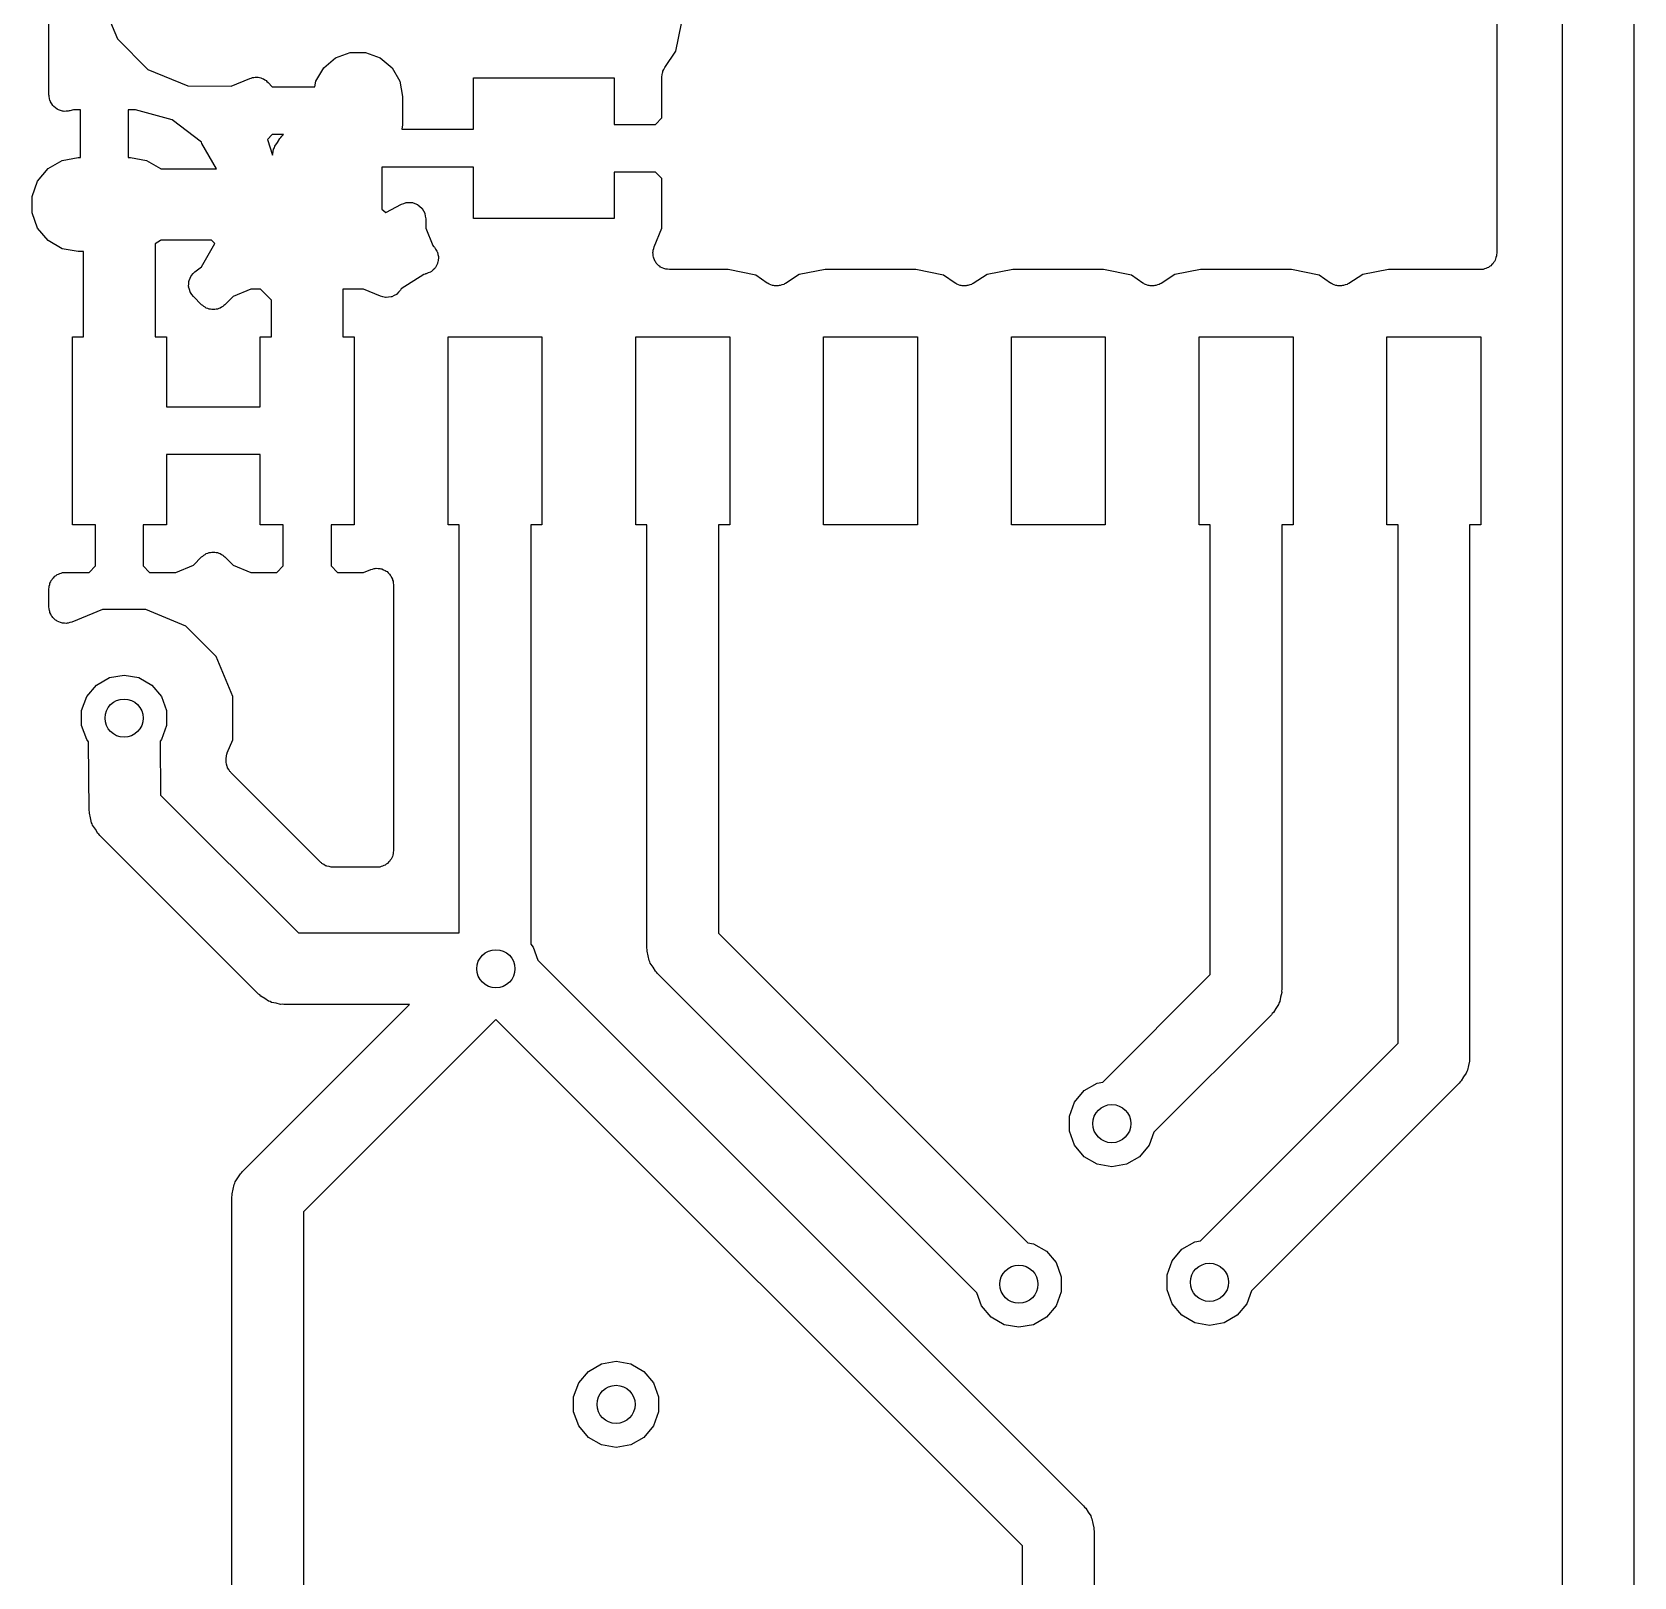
# Model space of a CAD drawing. Extents: x 91.5 to 190, y -113.6 to -60.2.
# Drawn here: x 91.51 to 108.57, y -92.98 to -76.52 of the extents above; entities that cross this region are included whole.
import ezdxf

# ---------------------------------------------------------------- set-up
doc = ezdxf.new("R2010")
doc.units = 0
doc.header["$MEASUREMENT"] = 0
doc.layers.add('BLACK', color=7, linetype='CONTINUOUS')

msp = doc.modelspace()

# ---------------------------------------------------------------- linework, layer by layer
at = {"layer": 'Black'}
for p, q in [((108.571, -71.13), (108.571, -95.8422)), ((107.809, -96), (107.809, -71.2878)), ((107.109, -71.6505), (107.109, -78.8773)), ((91.69, -77.1929), (91.69, -72.5271)), ((92.2426, -76.1692), (92.4184, -76.5946)), ((98.3674, -76.7276), (98.4272, -76.4324)), ((92.4184, -76.5946), (92.7436, -76.9205)), ((94.7425, -76.7963), (94.8975, -76.7398)), ((94.8975, -76.7398), (95.0625, -76.7398)), ((95.0625, -76.7398), (95.2175, -76.7963)), ((98.2486, -76.9015), (98.3674, -76.7276)), ((92.7436, -76.9205), (93.1688, -77.097)), ((94.5336, -77.0452), (94.6161, -76.9023)), ((94.6161, -76.9023), (94.7425, -76.7963)), ((95.2175, -76.7963), (95.3439, -76.9023)), ((95.3439, -76.9023), (95.4264, -77.0452)), ((98.2271, -76.949), (98.2286, -76.9404)), ((98.2286, -76.9404), (98.2396, -76.9214)), ((98.2396, -76.9214), (98.2486, -76.9015)), ((93.1688, -77.097), (93.6292, -77.0974)), ((93.6292, -77.0974), (93.8275, -77.0155)), ((93.8275, -77.0155), (93.8423, -77.0122)), ((93.8423, -77.0122), (93.8562, -77.0064)), ((93.8562, -77.0064), (93.8718, -77.0057)), ((93.8718, -77.0057), (93.887, -77.0023)), ((93.887, -77.0023), (93.902, -77.0043)), ((93.902, -77.0043), (93.9171, -77.0036)), ((93.9171, -77.0036), (93.932, -77.0083)), ((93.932, -77.0083), (93.9474, -77.0103)), ((93.9474, -77.0103), (93.9608, -77.0173)), ((93.9608, -77.0173), (93.9753, -77.0219)), ((93.9753, -77.0219), (93.9877, -77.0313)), ((93.9877, -77.0313), (94.0015, -77.0385)), ((94.0015, -77.0385), (94.0117, -77.0497)), ((94.0117, -77.0497), (94.0237, -77.0589)), ((94.0237, -77.0589), (94.067, -77.106)), ((94.067, -77.106), (94.5229, -77.106)), ((94.5229, -77.106), (94.5336, -77.0452)), ((95.4264, -77.0452), (95.455, -77.2076)), ((96.21, -77.5568), (96.21, -77.01)), ((96.21, -77.01), (97.71, -77.01)), ((97.71, -77.01), (97.71, -77.506)), ((98.218, -77.0005), (98.2218, -76.9789)), ((98.218, -77.4379), (98.218, -77.0005)), ((98.2218, -76.9789), (98.2235, -76.957)), ((98.2235, -76.957), (98.2271, -76.949)), ((91.6914, -77.2006), (91.69, -77.1929)), ((91.6907, -77.2083), (91.6914, -77.2006)), ((91.6966, -77.2304), (91.6907, -77.2083)), ((91.7006, -77.2529), (91.6966, -77.2304)), ((91.7045, -77.2597), (91.7006, -77.2529)), ((91.7065, -77.2672), (91.7045, -77.2597)), ((91.7196, -77.2859), (91.7065, -77.2672)), ((91.7311, -77.3057), (91.7196, -77.2859)), ((95.455, -77.2076), (95.455, -77.5124)), ((91.737, -77.3107), (91.7311, -77.3057)), ((91.7415, -77.3171), (91.737, -77.3107)), ((91.7602, -77.3302), (91.7415, -77.3171)), ((91.7777, -77.3449), (91.7602, -77.3302)), ((91.7851, -77.3475), (91.7777, -77.3449)), ((91.7915, -77.352), (91.7851, -77.3475)), ((91.8135, -77.3579), (91.7915, -77.352)), ((91.835, -77.3657), (91.8135, -77.3579)), ((91.8428, -77.3657), (91.835, -77.3657)), ((91.8503, -77.3677), (91.8428, -77.3657)), ((91.8731, -77.3657), (91.8503, -77.3677)), ((91.896, -77.3657), (91.8731, -77.3657)), ((91.9033, -77.3631), (91.896, -77.3657)), ((91.9111, -77.3624), (91.9033, -77.3631)), ((91.9497, -77.352), (91.9111, -77.3624)), ((92.026, -77.352), (91.9497, -77.352)), ((92.026, -77.86), (92.026, -77.352)), ((92.534, -77.352), (92.534, -77.86)), ((92.6103, -77.352), (92.534, -77.352)), ((93.0012, -77.4571), (92.6103, -77.352)), ((93.3127, -77.6965), (93.0012, -77.4571)), ((98.1499, -77.506), (98.218, -77.4379)), ((94.067, -77.614), (94.019, -77.6662)), ((94.1872, -77.614), (94.067, -77.614)), ((94.1706, -77.6306), (94.1872, -77.614)), ((95.455, -77.5124), (95.4472, -77.5568)), ((95.4472, -77.5568), (96.21, -77.5568)), ((97.71, -77.506), (98.1499, -77.506)), ((93.3197, -77.7086), (93.3127, -77.6965)), ((93.4755, -77.979), (93.3197, -77.7086)), ((94.019, -77.6662), (94.0693, -77.8336)), ((94.0733, -77.8187), (94.082, -77.7697)), ((94.082, -77.7697), (94.0904, -77.7552)), ((94.0904, -77.7552), (94.0947, -77.739)), ((94.0947, -77.739), (94.1232, -77.6982)), ((94.1232, -77.6982), (94.1481, -77.6551)), ((94.1481, -77.6551), (94.161, -77.6443)), ((94.161, -77.6443), (94.1706, -77.6306)), ((91.6806, -77.977), (91.831, -77.8902)), ((91.831, -77.8902), (92.002, -77.86)), ((92.002, -77.86), (92.026, -77.86)), ((92.534, -77.86), (92.558, -77.86)), ((92.558, -77.86), (92.729, -77.8902)), ((92.729, -77.8902), (92.8794, -77.977)), ((94.0693, -77.8336), (94.0733, -77.8187)), ((96.21, -77.9632), (95.234, -77.9632)), ((95.234, -77.9632), (95.234, -78.4105)), ((96.21, -78.51), (96.21, -77.9632)), ((91.5096, -78.2732), (91.569, -78.11)), ((91.569, -78.11), (91.6806, -77.977)), ((92.8794, -77.977), (92.8811, -77.979)), ((92.8811, -77.979), (93.4755, -77.979)), ((98.1499, -78.014), (97.71, -78.014)), ((97.71, -78.014), (97.71, -78.51)), ((98.218, -78.0821), (98.1499, -78.014)), ((98.218, -78.611), (98.218, -78.0821)), ((91.5096, -78.4468), (91.5096, -78.2732)), ((91.569, -78.61), (91.5096, -78.4468)), ((95.234, -78.4105), (95.2779, -78.4458)), ((95.2779, -78.4458), (95.4434, -78.3568)), ((95.4434, -78.3568), (95.4698, -78.3481)), ((95.4698, -78.3481), (95.496, -78.3385)), ((95.496, -78.3385), (95.4987, -78.3385)), ((95.4987, -78.3385), (95.5012, -78.3377)), ((95.5012, -78.3377), (95.5291, -78.3385)), ((95.5291, -78.3385), (95.557, -78.3385)), ((95.557, -78.3385), (95.5595, -78.3394)), ((95.5595, -78.3394), (95.5622, -78.3395)), ((95.5622, -78.3395), (95.5881, -78.3498)), ((95.5881, -78.3498), (95.6142, -78.3594)), ((95.6142, -78.3594), (95.6163, -78.3611)), ((95.6163, -78.3611), (95.6188, -78.3621)), ((95.6188, -78.3621), (95.6396, -78.3806)), ((95.6396, -78.3806), (95.6609, -78.3986)), ((95.6609, -78.3986), (95.6623, -78.4009)), ((95.6623, -78.4009), (95.6643, -78.4027)), ((95.6643, -78.4027), (95.6775, -78.4272)), ((95.6775, -78.4272), (95.6914, -78.4513)), ((95.6914, -78.4513), (95.6919, -78.454)), ((95.6919, -78.454), (95.6931, -78.4563)), ((95.6931, -78.4563), (95.6972, -78.4839)), ((91.6806, -78.743), (91.569, -78.61)), ((95.6972, -78.4839), (95.702, -78.5114)), ((95.702, -78.5114), (95.702, -78.611)), ((95.702, -78.611), (95.7793, -78.7978)), ((97.71, -78.51), (96.21, -78.51)), ((98.1355, -78.8102), (98.218, -78.611)), ((91.831, -78.8298), (91.6806, -78.743)), ((92.8794, -78.743), (92.821, -78.7767)), ((92.821, -78.7767), (92.821, -79.77)), ((92.8811, -78.741), (92.8794, -78.743)), ((93.4222, -78.741), (92.8811, -78.741)), ((93.3127, -79.0235), (93.456, -78.7748)), ((93.456, -78.7748), (93.4222, -78.741)), ((95.7793, -78.7978), (95.787, -78.8054)), ((95.787, -78.8054), (95.7908, -78.8109)), ((95.7908, -78.8109), (95.796, -78.8151)), ((95.796, -78.8151), (95.8082, -78.8357)), ((98.1314, -78.8289), (98.1355, -78.8102)), ((92.002, -78.86), (91.831, -78.8298)), ((92.059, -78.86), (92.002, -78.86)), ((92.059, -79.77), (92.059, -78.86)), ((95.8082, -78.8357), (95.8219, -78.8553)), ((95.8285, -78.9876), (95.8167, -79.0085)), ((95.8219, -78.8553), (95.8237, -78.8618)), ((95.8237, -78.8618), (95.8271, -78.8676)), ((95.8271, -78.8676), (95.8315, -78.8911)), ((95.8296, -78.981), (95.8285, -78.9876)), ((95.8324, -78.9749), (95.8296, -78.981)), ((95.8315, -78.8911), (95.8377, -78.9142)), ((95.8345, -78.9511), (95.8324, -78.9749)), ((95.8384, -78.9275), (95.8345, -78.9511)), ((95.8377, -78.9142), (95.8371, -78.9209)), ((95.8371, -78.9209), (95.8384, -78.9275)), ((98.1223, -78.8697), (98.1248, -78.8584)), ((98.1248, -78.8887), (98.1223, -78.8697)), ((98.1248, -78.8469), (98.1314, -78.8289)), ((98.1248, -78.8584), (98.1248, -78.8469)), ((98.1248, -78.9078), (98.1248, -78.8887)), ((98.1288, -78.9187), (98.1248, -78.9078)), ((98.1303, -78.9301), (98.1288, -78.9187)), ((98.1391, -78.9471), (98.1303, -78.9301)), ((98.1457, -78.9651), (98.1391, -78.9471)), ((98.1531, -78.9739), (98.1457, -78.9651)), ((98.1584, -78.9842), (98.1531, -78.9739)), ((98.1725, -78.9971), (98.1584, -78.9842)), ((107.068, -78.9902), (107.056, -79)), ((107.076, -78.9769), (107.068, -78.9902)), ((107.085, -78.9651), (107.076, -78.9769)), ((107.091, -78.9507), (107.085, -78.9651)), ((107.098, -78.9374), (107.091, -78.9507)), ((107.101, -78.9223), (107.098, -78.9374)), ((107.106, -78.9078), (107.101, -78.9223)), ((107.109, -78.8773), (107.106, -78.8925)), ((107.106, -78.8925), (107.106, -78.9078)), ((93.1821, -79.1695), (93.1933, -79.1454)), ((93.1933, -79.1454), (93.2035, -79.1208)), ((93.2035, -79.1208), (93.2062, -79.1179)), ((93.2062, -79.1179), (93.2078, -79.1143)), ((93.2078, -79.1143), (93.2267, -79.0955)), ((93.2267, -79.0955), (93.2446, -79.0758)), ((93.2446, -79.0758), (93.3127, -79.0235)), ((95.6817, -79.1045), (95.4424, -79.2585)), ((95.6953, -79.102), (95.6817, -79.1045)), ((95.7016, -79.0996), (95.6953, -79.102)), ((95.7083, -79.099), (95.7016, -79.0996)), ((95.73, -79.0889), (95.7083, -79.099)), ((95.7524, -79.0805), (95.73, -79.0889)), ((95.7575, -79.0761), (95.7524, -79.0805)), ((95.7635, -79.0733), (95.7575, -79.0761)), ((95.7805, -79.0563), (95.7635, -79.0733)), ((95.7986, -79.0408), (95.7805, -79.0563)), ((95.8019, -79.0349), (95.7986, -79.0408)), ((95.8066, -79.0302), (95.8019, -79.0349)), ((95.8167, -79.0085), (95.8066, -79.0302)), ((98.1848, -79.0118), (98.1725, -78.9971)), ((98.1948, -79.0176), (98.1848, -79.0118)), ((98.2034, -79.0254), (98.1948, -79.0176)), ((98.2211, -79.0327), (98.2034, -79.0254)), ((98.2376, -79.0423), (98.2211, -79.0327)), ((98.249, -79.0443), (98.2376, -79.0423)), ((98.2597, -79.0487), (98.249, -79.0443)), ((98.2788, -79.0495), (98.2597, -79.0487)), ((98.2977, -79.0528), (98.2788, -79.0495)), ((98.9224, -79.0528), (98.2977, -79.0528)), ((99.2176, -79.1126), (98.9224, -79.0528)), ((99.3405, -79.1966), (99.2176, -79.1126)), ((99.6817, -79.1045), (99.5345, -79.1993)), ((99.9564, -79.0528), (99.6817, -79.1045)), ((100.922, -79.0528), (99.9564, -79.0528)), ((101.218, -79.1126), (100.922, -79.0528)), ((101.34, -79.1966), (101.218, -79.1126)), ((101.682, -79.1045), (101.534, -79.1993)), ((101.956, -79.0528), (101.682, -79.1045)), ((102.922, -79.0528), (101.956, -79.0528)), ((103.218, -79.1126), (102.922, -79.0528)), ((103.34, -79.1966), (103.218, -79.1126)), ((103.682, -79.1045), (103.534, -79.1993)), ((103.956, -79.0528), (103.682, -79.1045)), ((104.922, -79.0528), (103.956, -79.0528)), ((105.218, -79.1126), (104.922, -79.0528)), ((105.34, -79.1966), (105.218, -79.1126)), ((105.682, -79.1045), (105.534, -79.1993)), ((105.956, -79.0528), (105.682, -79.1045)), ((106.933, -79.0528), (105.956, -79.0528)), ((106.949, -79.0502), (106.933, -79.0528)), ((106.964, -79.0502), (106.949, -79.0502)), ((106.978, -79.0449), (106.964, -79.0502)), ((106.994, -79.0423), (106.978, -79.0449)), ((107.007, -79.0346), (106.994, -79.0423)), ((107.021, -79.0293), (107.007, -79.0346)), ((107.033, -79.0195), (107.021, -79.0293)), ((107.046, -79.0118), (107.033, -79.0195)), ((107.056, -79), (107.046, -79.0118)), ((93.1768, -79.2303), (93.1791, -79.2037)), ((93.1778, -79.2341), (93.1768, -79.2303)), ((93.1776, -79.238), (93.1778, -79.2341)), ((93.1856, -79.2634), (93.1776, -79.238)), ((93.1791, -79.2037), (93.1802, -79.1771)), ((93.1802, -79.1771), (93.1817, -79.1735)), ((93.1817, -79.1735), (93.1821, -79.1695)), ((93.1925, -79.2891), (93.1856, -79.2634)), ((93.1948, -79.2924), (93.1925, -79.2891)), ((93.196, -79.2961), (93.1948, -79.2924)), ((93.2122, -79.3173), (93.196, -79.2961)), ((93.2275, -79.3391), (93.2122, -79.3173)), ((93.839, -79.262), (93.6522, -79.3393)), ((93.9432, -79.262), (93.839, -79.262)), ((94.059, -79.3778), (93.9432, -79.262)), ((95.041, -79.262), (94.821, -79.262)), ((94.821, -79.262), (94.821, -79.77)), ((95.2204, -79.3363), (95.041, -79.262)), ((95.3648, -79.3287), (95.3403, -79.3415)), ((95.3898, -79.3167), (95.3648, -79.3287)), ((95.3918, -79.3147), (95.3898, -79.3167)), ((95.3944, -79.3134), (95.3918, -79.3147)), ((95.4131, -79.293), (95.3944, -79.3134)), ((95.4324, -79.2731), (95.4131, -79.293)), ((95.4424, -79.2585), (95.4324, -79.2731)), ((99.3505, -79.2011), (99.3405, -79.1966)), ((99.3592, -79.2077), (99.3505, -79.2011)), ((99.378, -79.2136), (99.3592, -79.2077)), ((99.396, -79.2217), (99.378, -79.2136)), ((99.4069, -79.2225), (99.396, -79.2217)), ((99.4174, -79.2258), (99.4069, -79.2225)), ((99.4371, -79.2248), (99.4174, -79.2258)), ((99.4568, -79.2263), (99.4371, -79.2248)), ((99.4673, -79.2234), (99.4568, -79.2263)), ((99.4783, -79.2228), (99.4673, -79.2234)), ((99.4965, -79.2152), (99.4783, -79.2228)), ((99.5155, -79.2099), (99.4965, -79.2152)), ((99.5244, -79.2035), (99.5155, -79.2099)), ((99.5345, -79.1993), (99.5244, -79.2035)), ((101.35, -79.2011), (101.34, -79.1966)), ((101.359, -79.2077), (101.35, -79.2011)), ((101.378, -79.2136), (101.359, -79.2077)), ((101.396, -79.2217), (101.378, -79.2136)), ((101.407, -79.2225), (101.396, -79.2217)), ((101.417, -79.2258), (101.407, -79.2225)), ((101.437, -79.2248), (101.417, -79.2258)), ((101.457, -79.2263), (101.437, -79.2248)), ((101.467, -79.2234), (101.457, -79.2263)), ((101.478, -79.2228), (101.467, -79.2234)), ((101.496, -79.2152), (101.478, -79.2228)), ((101.515, -79.2099), (101.496, -79.2152)), ((101.524, -79.2035), (101.515, -79.2099)), ((101.534, -79.1993), (101.524, -79.2035)), ((103.35, -79.2011), (103.34, -79.1966)), ((103.359, -79.2077), (103.35, -79.2011)), ((103.378, -79.2136), (103.359, -79.2077)), ((103.396, -79.2217), (103.378, -79.2136)), ((103.407, -79.2225), (103.396, -79.2217)), ((103.417, -79.2258), (103.407, -79.2225)), ((103.437, -79.2248), (103.417, -79.2258)), ((103.457, -79.2263), (103.437, -79.2248)), ((103.467, -79.2234), (103.457, -79.2263)), ((103.478, -79.2228), (103.467, -79.2234)), ((103.496, -79.2152), (103.478, -79.2228)), ((103.515, -79.2099), (103.496, -79.2152)), ((103.524, -79.2035), (103.515, -79.2099)), ((103.534, -79.1993), (103.524, -79.2035)), ((105.35, -79.2011), (105.34, -79.1966)), ((105.359, -79.2077), (105.35, -79.2011)), ((105.378, -79.2136), (105.359, -79.2077)), ((105.396, -79.2217), (105.378, -79.2136)), ((105.407, -79.2225), (105.396, -79.2217)), ((105.417, -79.2258), (105.407, -79.2225)), ((105.437, -79.2248), (105.417, -79.2258)), ((105.457, -79.2263), (105.437, -79.2248)), ((105.467, -79.2234), (105.457, -79.2263)), ((105.478, -79.2228), (105.467, -79.2234)), ((105.496, -79.2152), (105.478, -79.2228)), ((105.515, -79.2099), (105.496, -79.2152)), ((105.524, -79.2035), (105.515, -79.2099)), ((105.534, -79.1993), (105.524, -79.2035)), ((93.3159, -79.4275), (93.2275, -79.3391)), ((93.3285, -79.4363), (93.3159, -79.4275)), ((93.3393, -79.4471), (93.3285, -79.4363)), ((93.3533, -79.4536), (93.3393, -79.4471)), ((93.3658, -79.4624), (93.3533, -79.4536)), ((93.3807, -79.4664), (93.3658, -79.4624)), ((93.3946, -79.4729), (93.3807, -79.4664)), ((93.4099, -79.4742), (93.3946, -79.4729)), ((93.4247, -79.4782), (93.4099, -79.4742)), ((93.44, -79.4769), (93.4247, -79.4782)), ((93.4553, -79.4782), (93.44, -79.4769)), ((93.4701, -79.4742), (93.4553, -79.4782)), ((93.4854, -79.4729), (93.4701, -79.4742)), ((93.4993, -79.4664), (93.4854, -79.4729)), ((93.5142, -79.4624), (93.4993, -79.4664)), ((93.5267, -79.4536), (93.5142, -79.4624)), ((93.5407, -79.4471), (93.5267, -79.4536)), ((93.5515, -79.4363), (93.5407, -79.4471)), ((93.5641, -79.4275), (93.5515, -79.4363)), ((93.6522, -79.3393), (93.5641, -79.4275)), ((94.059, -79.77), (94.059, -79.3778)), ((95.2474, -79.3423), (95.2204, -79.3363)), ((95.2742, -79.3491), (95.2474, -79.3423)), ((95.2771, -79.3488), (95.2742, -79.3491)), ((95.2799, -79.3495), (95.2771, -79.3488)), ((95.3073, -79.3459), (95.2799, -79.3495)), ((95.3349, -79.3431), (95.3073, -79.3459)), ((95.3375, -79.3419), (95.3349, -79.3431)), ((95.3403, -79.3415), (95.3375, -79.3419)), ((91.94, -81.77), (91.94, -79.77)), ((91.94, -79.77), (92.059, -79.77)), ((92.821, -79.77), (92.94, -79.77)), ((92.94, -79.77), (92.94, -80.516)), ((93.94, -80.516), (93.94, -79.77)), ((93.94, -79.77), (94.059, -79.77)), ((94.821, -79.77), (94.94, -79.77)), ((94.94, -79.77), (94.94, -81.77)), ((95.94, -81.77), (95.94, -79.77)), ((95.94, -79.77), (96.94, -79.77)), ((96.94, -79.77), (96.94, -81.77)), ((97.94, -81.77), (97.94, -79.77)), ((97.94, -79.77), (98.94, -79.77)), ((98.94, -79.77), (98.94, -81.77)), ((99.94, -81.77), (99.94, -79.77)), ((99.94, -79.77), (100.94, -79.77)), ((100.94, -79.77), (100.94, -81.77)), ((101.94, -81.77), (101.94, -79.77)), ((101.94, -79.77), (102.94, -79.77)), ((102.94, -79.77), (102.94, -81.77)), ((103.94, -81.77), (103.94, -79.77)), ((103.94, -79.77), (104.94, -79.77)), ((104.94, -79.77), (104.94, -81.77)), ((105.94, -81.77), (105.94, -79.77)), ((105.94, -79.77), (106.94, -79.77)), ((106.94, -79.77), (106.94, -81.77)), ((92.94, -80.516), (93.94, -80.516)), ((92.94, -81.024), (92.94, -81.77)), ((93.94, -81.024), (92.94, -81.024)), ((93.94, -81.77), (93.94, -81.024)), ((92.186, -81.77), (91.94, -81.77)), ((92.186, -82.2099), (92.186, -81.77)), ((92.94, -81.77), (92.694, -81.77)), ((92.694, -81.77), (92.694, -82.2099)), ((94.186, -81.77), (93.94, -81.77)), ((94.186, -82.2099), (94.186, -81.77)), ((94.94, -81.77), (94.694, -81.77)), ((94.694, -81.77), (94.694, -82.2099)), ((96.059, -81.77), (95.94, -81.77)), ((96.059, -86.119), (96.059, -81.77)), ((96.94, -81.77), (96.821, -81.77)), ((96.821, -81.77), (96.821, -86.239)), ((98.059, -81.77), (97.94, -81.77)), ((98.059, -86.28), (98.059, -81.77)), ((98.94, -81.77), (98.821, -81.77)), ((98.821, -81.77), (98.821, -86.1222)), ((100.94, -81.77), (99.94, -81.77)), ((102.94, -81.77), (101.94, -81.77)), ((104.059, -81.77), (103.94, -81.77)), ((104.059, -86.5622), (104.059, -81.77)), ((104.94, -81.77), (104.821, -81.77)), ((104.821, -81.77), (104.821, -86.72)), ((106.059, -81.77), (105.94, -81.77)), ((106.059, -87.2922), (106.059, -81.77)), ((106.94, -81.77), (106.821, -81.77)), ((106.821, -81.77), (106.821, -87.45)), ((93.4099, -82.0658), (93.4247, -82.0618)), ((93.4247, -82.0618), (93.44, -82.0631)), ((93.44, -82.0631), (93.4553, -82.0618)), ((93.4553, -82.0618), (93.4701, -82.0658)), ((92.1179, -82.278), (92.186, -82.2099)), ((92.694, -82.2099), (92.7621, -82.278)), ((93.041, -82.278), (93.2278, -82.2007)), ((93.2278, -82.2007), (93.3159, -82.1125)), ((93.3159, -82.1125), (93.3285, -82.1037)), ((93.3285, -82.1037), (93.3393, -82.0929)), ((93.3393, -82.0929), (93.3533, -82.0864)), ((93.3533, -82.0864), (93.3658, -82.0776)), ((93.3658, -82.0776), (93.3807, -82.0736)), ((93.3807, -82.0736), (93.3946, -82.0671)), ((93.3946, -82.0671), (93.4099, -82.0658)), ((93.4701, -82.0658), (93.4854, -82.0671)), ((93.4854, -82.0671), (93.4993, -82.0736)), ((93.4993, -82.0736), (93.5142, -82.0776)), ((93.5142, -82.0776), (93.5267, -82.0864)), ((93.5267, -82.0864), (93.5407, -82.0929)), ((93.5407, -82.0929), (93.5515, -82.1037)), ((93.5515, -82.1037), (93.5641, -82.1125)), ((93.5641, -82.1125), (93.6522, -82.2007)), ((93.6522, -82.2007), (93.839, -82.278)), ((94.1179, -82.278), (94.186, -82.2099)), ((94.694, -82.2099), (94.7621, -82.278)), ((95.1646, -82.2361), (95.1758, -82.2336)), ((95.1758, -82.2336), (95.1948, -82.2361)), ((91.6979, -82.4086), (91.7006, -82.3935)), ((91.7006, -82.3935), (91.7083, -82.3802)), ((91.7083, -82.3802), (91.7135, -82.3657)), ((91.7135, -82.3657), (91.7234, -82.354)), ((91.7234, -82.354), (91.7311, -82.3407)), ((91.7311, -82.3407), (91.7428, -82.3308)), ((91.7428, -82.3308), (91.7527, -82.3191)), ((91.7527, -82.3191), (91.766, -82.3114)), ((91.766, -82.3114), (91.7777, -82.3015)), ((91.7777, -82.3015), (91.7922, -82.2963)), ((91.7922, -82.2963), (91.8055, -82.2886)), ((91.8055, -82.2886), (91.8206, -82.2859)), ((91.8206, -82.2859), (91.835, -82.2807)), ((91.835, -82.2807), (91.8504, -82.2807)), ((91.8504, -82.2807), (91.8655, -82.278)), ((91.8655, -82.278), (92.1179, -82.278)), ((92.7621, -82.278), (93.041, -82.278)), ((93.839, -82.278), (94.1179, -82.278)), ((94.7621, -82.278), (95.041, -82.278)), ((95.041, -82.278), (95.1163, -82.2468)), ((95.1163, -82.2468), (95.135, -82.2427)), ((95.135, -82.2427), (95.153, -82.2361)), ((95.153, -82.2361), (95.1646, -82.2361)), ((95.1948, -82.2361), (95.214, -82.2361)), ((95.214, -82.2361), (95.2248, -82.2401)), ((95.2248, -82.2401), (95.2363, -82.2416)), ((95.2363, -82.2416), (95.2533, -82.2504)), ((95.2533, -82.2504), (95.2712, -82.257)), ((95.2712, -82.257), (95.2801, -82.2644)), ((95.2801, -82.2644), (95.2903, -82.2697)), ((95.2903, -82.2697), (95.3033, -82.2838)), ((95.3033, -82.2838), (95.3179, -82.2961)), ((95.3179, -82.2961), (95.3237, -82.3061)), ((95.3237, -82.3061), (95.3315, -82.3147)), ((95.3315, -82.3147), (95.3388, -82.3323)), ((95.3388, -82.3323), (95.3484, -82.3489)), ((95.3484, -82.3489), (95.3504, -82.3603)), ((95.3504, -82.3603), (95.3548, -82.371)), ((95.3548, -82.371), (95.3557, -82.3901)), ((95.3557, -82.3901), (95.359, -82.409)), ((91.69, -82.4535), (91.6927, -82.4384)), ((91.69, -82.6461), (91.69, -82.4535)), ((91.6927, -82.423), (91.6979, -82.4086)), ((91.6927, -82.4384), (91.6927, -82.423)), ((95.359, -82.409), (95.359, -85.2435)), ((91.6933, -82.6648), (91.69, -82.6461)), ((91.6941, -82.6839), (91.6933, -82.6648)), ((91.6986, -82.6946), (91.6941, -82.6839)), ((91.7006, -82.7061), (91.6986, -82.6946)), ((91.7101, -82.7226), (91.7006, -82.7061)), ((91.7174, -82.7402), (91.7101, -82.7226)), ((91.7252, -82.7488), (91.7174, -82.7402)), ((92.2608, -82.6726), (91.9325, -82.8083)), ((92.7212, -82.673), (92.2608, -82.6726)), ((93.1464, -82.8495), (92.7212, -82.673)), ((91.7311, -82.7589), (91.7252, -82.7488)), ((91.7457, -82.7711), (91.7311, -82.7589)), ((91.7585, -82.7852), (91.7457, -82.7711)), ((91.7688, -82.7906), (91.7585, -82.7852)), ((91.7777, -82.798), (91.7688, -82.7906)), ((91.7957, -82.8046), (91.7777, -82.798)), ((91.8126, -82.8134), (91.7957, -82.8046)), ((91.8241, -82.8149), (91.8126, -82.8134)), ((91.835, -82.8189), (91.8241, -82.8149)), ((91.8541, -82.8189), (91.835, -82.8189)), ((91.873, -82.8214), (91.8541, -82.8189)), ((91.8844, -82.8189), (91.873, -82.8214)), ((91.896, -82.8189), (91.8844, -82.8189)), ((91.9139, -82.8124), (91.896, -82.8189)), ((91.9325, -82.8083), (91.9139, -82.8124)), ((93.4716, -83.1754), (93.1464, -82.8495)), ((93.6474, -83.6008), (93.4716, -83.1754)), ((92.195, -83.4784), (92.333, -83.3987)), ((92.333, -83.3987), (92.49, -83.3711)), ((92.49, -83.3711), (92.647, -83.3987)), ((92.647, -83.3987), (92.785, -83.4784)), ((92.038, -83.7503), (92.0925, -83.6005)), ((92.0925, -83.6005), (92.195, -83.4784)), ((92.785, -83.4784), (92.8875, -83.6005)), ((92.8875, -83.6005), (92.942, -83.7503)), ((93.647, -84.0612), (93.6474, -83.6008)), ((92.038, -83.9097), (92.038, -83.7503)), ((92.942, -83.7503), (92.942, -83.9097)), ((92.0925, -84.0595), (92.038, -83.9097)), ((92.942, -83.9097), (92.8875, -84.0595)), ((92.1116, -84.0821), (92.0925, -84.0595)), ((92.119, -84.8139), (92.1116, -84.0821)), ((92.8875, -84.0595), (92.8735, -84.0761)), ((92.8735, -84.0761), (92.8794, -84.6506)), ((93.589, -84.201), (93.647, -84.0612)), ((93.5755, -84.2701), (93.5763, -84.2653)), ((93.5757, -84.286), (93.5755, -84.2701)), ((93.5757, -84.2605), (93.5813, -84.2353)), ((93.5763, -84.2653), (93.5757, -84.2605)), ((93.5813, -84.2353), (93.5855, -84.2099)), ((93.5855, -84.2099), (93.5879, -84.2057)), ((93.5879, -84.2057), (93.589, -84.201)), ((93.577, -84.2927), (93.5757, -84.286)), ((93.5764, -84.2995), (93.577, -84.2927)), ((93.5825, -84.3225), (93.5764, -84.2995)), ((93.5869, -84.3459), (93.5825, -84.3225)), ((93.5904, -84.3518), (93.5869, -84.3459)), ((93.5921, -84.3584), (93.5904, -84.3518)), ((93.6058, -84.3779), (93.5921, -84.3584)), ((93.6179, -84.3984), (93.6058, -84.3779)), ((93.6232, -84.4027), (93.6179, -84.3984)), ((93.6271, -84.4083), (93.6232, -84.4027)), ((94.5864, -85.3676), (93.6271, -84.4083)), ((92.8794, -84.6506), (94.3478, -86.119)), ((92.1217, -84.8284), (92.119, -84.8139)), ((92.1204, -84.8432), (92.1217, -84.8284)), ((92.1338, -84.8931), (92.1204, -84.8432)), ((92.1433, -84.944), (92.1338, -84.8931)), ((92.1509, -84.9567), (92.1433, -84.944)), ((92.1547, -84.971), (92.1509, -84.9567)), ((92.1843, -85.0134), (92.1547, -84.971)), ((92.2107, -85.0579), (92.1843, -85.0134)), ((92.2221, -85.0673), (92.2107, -85.0579)), ((92.2306, -85.0794), (92.2221, -85.0673)), ((93.9206, -86.7694), (92.2306, -85.0794)), ((95.3484, -85.3035), (95.3407, -85.3168)), ((95.3511, -85.2884), (95.3484, -85.3035)), ((95.3563, -85.274), (95.3511, -85.2884)), ((95.359, -85.2435), (95.3563, -85.2586)), ((95.3563, -85.2586), (95.3563, -85.274)), ((94.5927, -85.372), (94.5864, -85.3676)), ((94.5977, -85.3779), (94.5927, -85.372)), ((94.6175, -85.3894), (94.5977, -85.3779)), ((94.6363, -85.4026), (94.6175, -85.3894)), ((94.6437, -85.4046), (94.6363, -85.4026)), ((94.6504, -85.4084), (94.6437, -85.4046)), ((94.673, -85.4124), (94.6504, -85.4084)), ((94.6952, -85.4183), (94.673, -85.4124)), ((94.7029, -85.4177), (94.6952, -85.4183)), ((94.7105, -85.419), (94.7029, -85.4177)), ((95.1835, -85.419), (94.7105, -85.419)), ((95.1986, -85.4163), (95.1835, -85.419)), ((95.214, -85.4163), (95.1986, -85.4163)), ((95.2284, -85.4111), (95.214, -85.4163)), ((95.2435, -85.4084), (95.2284, -85.4111)), ((95.2568, -85.4007), (95.2435, -85.4084)), ((95.2712, -85.3955), (95.2568, -85.4007)), ((95.283, -85.3856), (95.2712, -85.3955)), ((95.2963, -85.3779), (95.283, -85.3856)), ((95.3062, -85.3662), (95.2963, -85.3779)), ((95.3179, -85.3563), (95.3062, -85.3662)), ((95.3256, -85.343), (95.3179, -85.3563)), ((95.3355, -85.3312), (95.3256, -85.343)), ((95.3407, -85.3168), (95.3355, -85.3312)), ((94.3478, -86.119), (96.059, -86.119)), ((98.821, -86.1222), (102.117, -89.4182)), ((96.821, -86.239), (96.8475, -86.2705)), ((96.8475, -86.2705), (96.8979, -86.4091)), ((98.0619, -86.2965), (98.059, -86.28)), ((98.0604, -86.3132), (98.0619, -86.2965)), ((98.0733, -86.3613), (98.0604, -86.3132)), ((96.8979, -86.4091), (102.709, -92.2206)), ((98.082, -86.4103), (98.0733, -86.3613)), ((98.0904, -86.4248), (98.082, -86.4103)), ((98.0947, -86.441), (98.0904, -86.4248)), ((98.1232, -86.4818), (98.0947, -86.441)), ((98.1481, -86.5249), (98.1232, -86.4818)), ((98.161, -86.5357), (98.1481, -86.5249)), ((98.1706, -86.5494), (98.161, -86.5357)), ((101.572, -89.9509), (98.1706, -86.5494)), ((102.913, -87.7082), (104.059, -86.5622)), ((93.9343, -86.779), (93.9206, -86.7694)), ((93.9451, -86.7919), (93.9343, -86.779)), ((93.9882, -86.8168), (93.9451, -86.7919)), ((94.029, -86.8453), (93.9882, -86.8168)), ((104.807, -86.8013), (104.798, -86.8503)), ((104.82, -86.7532), (104.807, -86.8013)), ((104.821, -86.72), (104.818, -86.7365)), ((104.818, -86.7365), (104.82, -86.7532)), ((93.7506, -88.6606), (95.5302, -86.881)), ((94.0452, -86.8496), (94.029, -86.8453)), ((94.0597, -86.858), (94.0452, -86.8496)), ((94.1087, -86.8667), (94.0597, -86.858)), ((94.1568, -86.8795), (94.1087, -86.8667)), ((94.1735, -86.8781), (94.1568, -86.8795)), ((94.19, -86.881), (94.1735, -86.8781)), ((95.5302, -86.881), (94.19, -86.881)), ((104.709, -86.9894), (103.458, -88.2409)), ((104.719, -86.9757), (104.709, -86.9894)), ((104.732, -86.9649), (104.719, -86.9757)), ((104.757, -86.9218), (104.732, -86.9649)), ((104.785, -86.881), (104.757, -86.9218)), ((104.79, -86.8648), (104.785, -86.881)), ((104.798, -86.8503), (104.79, -86.8648)), ((96.45, -87.0388), (94.401, -89.0878)), ((102.059, -92.6478), (96.45, -87.0388)), ((103.953, -89.3982), (106.059, -87.2922)), ((106.82, -87.4832), (106.807, -87.5313)), ((106.821, -87.45), (106.818, -87.4665)), ((106.818, -87.4665), (106.82, -87.4832)), ((106.732, -87.6949), (106.719, -87.7057)), ((106.757, -87.6518), (106.732, -87.6949)), ((106.785, -87.611), (106.757, -87.6518)), ((106.79, -87.5948), (106.785, -87.611)), ((106.798, -87.5803), (106.79, -87.5948)), ((106.807, -87.5313), (106.798, -87.5803)), ((102.613, -87.9205), (102.715, -87.7984)), ((102.715, -87.7984), (102.853, -87.7187)), ((102.853, -87.7187), (102.913, -87.7082)), ((106.709, -87.7194), (104.498, -89.9309)), ((106.719, -87.7057), (106.709, -87.7194)), ((102.558, -88.0703), (102.613, -87.9205)), ((102.558, -88.2297), (102.558, -88.0703)), ((102.613, -88.3795), (102.558, -88.2297)), ((103.458, -88.2409), (103.407, -88.3795)), ((102.715, -88.5016), (102.613, -88.3795)), ((102.853, -88.5813), (102.715, -88.5016)), ((103.305, -88.5016), (103.167, -88.5813)), ((103.407, -88.3795), (103.305, -88.5016)), ((93.7032, -88.7282), (93.7281, -88.6851)), ((93.7281, -88.6851), (93.741, -88.6743)), ((93.741, -88.6743), (93.7506, -88.6606)), ((103.01, -88.6089), (102.853, -88.5813)), ((103.167, -88.5813), (103.01, -88.6089)), ((93.6405, -88.8968), (93.6533, -88.8487)), ((93.6533, -88.8487), (93.662, -88.7997)), ((93.662, -88.7997), (93.6704, -88.7852)), ((93.6704, -88.7852), (93.6747, -88.769)), ((93.6747, -88.769), (93.7032, -88.7282)), ((93.639, -88.93), (93.6419, -88.9135)), ((93.639, -93.8222), (93.639, -88.93)), ((93.6419, -88.9135), (93.6405, -88.8968)), ((94.401, -89.0878), (94.401, -93.98)), ((103.893, -89.4087), (103.953, -89.3982)), ((102.117, -89.4182), (102.177, -89.4287)), ((102.177, -89.4287), (102.315, -89.5084)), ((102.315, -89.5084), (102.417, -89.6305)), ((103.653, -89.6105), (103.755, -89.4884)), ((103.755, -89.4884), (103.893, -89.4087)), ((102.417, -89.6305), (102.472, -89.7803)), ((103.598, -89.7603), (103.653, -89.6105)), ((102.472, -89.7803), (102.472, -89.9397)), ((103.598, -89.9197), (103.598, -89.7603)), ((101.623, -90.0895), (101.572, -89.9509)), ((102.472, -89.9397), (102.417, -90.0895)), ((103.653, -90.0695), (103.598, -89.9197)), ((103.755, -90.1916), (103.653, -90.0695)), ((104.447, -90.0695), (104.345, -90.1916)), ((104.498, -89.9309), (104.447, -90.0695)), ((101.725, -90.2116), (101.623, -90.0895)), ((101.863, -90.2913), (101.725, -90.2116)), ((102.315, -90.2116), (102.177, -90.2913)), ((102.417, -90.0895), (102.315, -90.2116)), ((103.893, -90.2713), (103.755, -90.1916)), ((104.345, -90.1916), (104.207, -90.2713)), ((102.02, -90.3189), (101.863, -90.2913)), ((102.177, -90.2913), (102.02, -90.3189)), ((104.05, -90.2989), (103.893, -90.2713)), ((104.207, -90.2713), (104.05, -90.2989)), ((97.435, -90.7884), (97.573, -90.7087)), ((97.573, -90.7087), (97.73, -90.6811)), ((97.73, -90.6811), (97.887, -90.7087)), ((97.887, -90.7087), (98.025, -90.7884)), ((97.278, -91.0603), (97.3325, -90.9105)), ((97.3325, -90.9105), (97.435, -90.7884)), ((98.025, -90.7884), (98.1275, -90.9105)), ((98.1275, -90.9105), (98.182, -91.0603)), ((97.278, -91.2197), (97.278, -91.0603)), ((98.182, -91.0603), (98.182, -91.2197)), ((97.3325, -91.3695), (97.278, -91.2197)), ((98.182, -91.2197), (98.1275, -91.3695)), ((97.435, -91.4916), (97.3325, -91.3695)), ((98.1275, -91.3695), (98.025, -91.4916)), ((97.573, -91.5713), (97.435, -91.4916)), ((97.73, -91.5989), (97.573, -91.5713)), ((97.887, -91.5713), (97.73, -91.5989)), ((98.025, -91.4916), (97.887, -91.5713)), ((102.709, -92.2206), (102.719, -92.2343)), ((102.719, -92.2343), (102.732, -92.2451)), ((102.732, -92.2451), (102.757, -92.2882)), ((102.757, -92.2882), (102.785, -92.329)), ((102.785, -92.329), (102.79, -92.3452)), ((102.79, -92.3452), (102.798, -92.3597)), ((102.798, -92.3597), (102.807, -92.4087)), ((102.807, -92.4087), (102.82, -92.4568)), ((102.82, -92.4568), (102.818, -92.4735)), ((102.818, -92.4735), (102.821, -92.49)), ((102.821, -92.49), (102.821, -95.77)), ((102.059, -95.77), (102.059, -92.6478))]:
    msp.add_line(p, q, dxfattribs=at)
for centre in [(92.49, -83.83), (96.45, -86.5), (103.01, -88.15), (102.02, -89.86), (104.05, -89.84), (97.73, -91.14)]:
    msp.add_circle(centre, 0.2032, dxfattribs=at)

doc.saveas('drawing.dxf')
